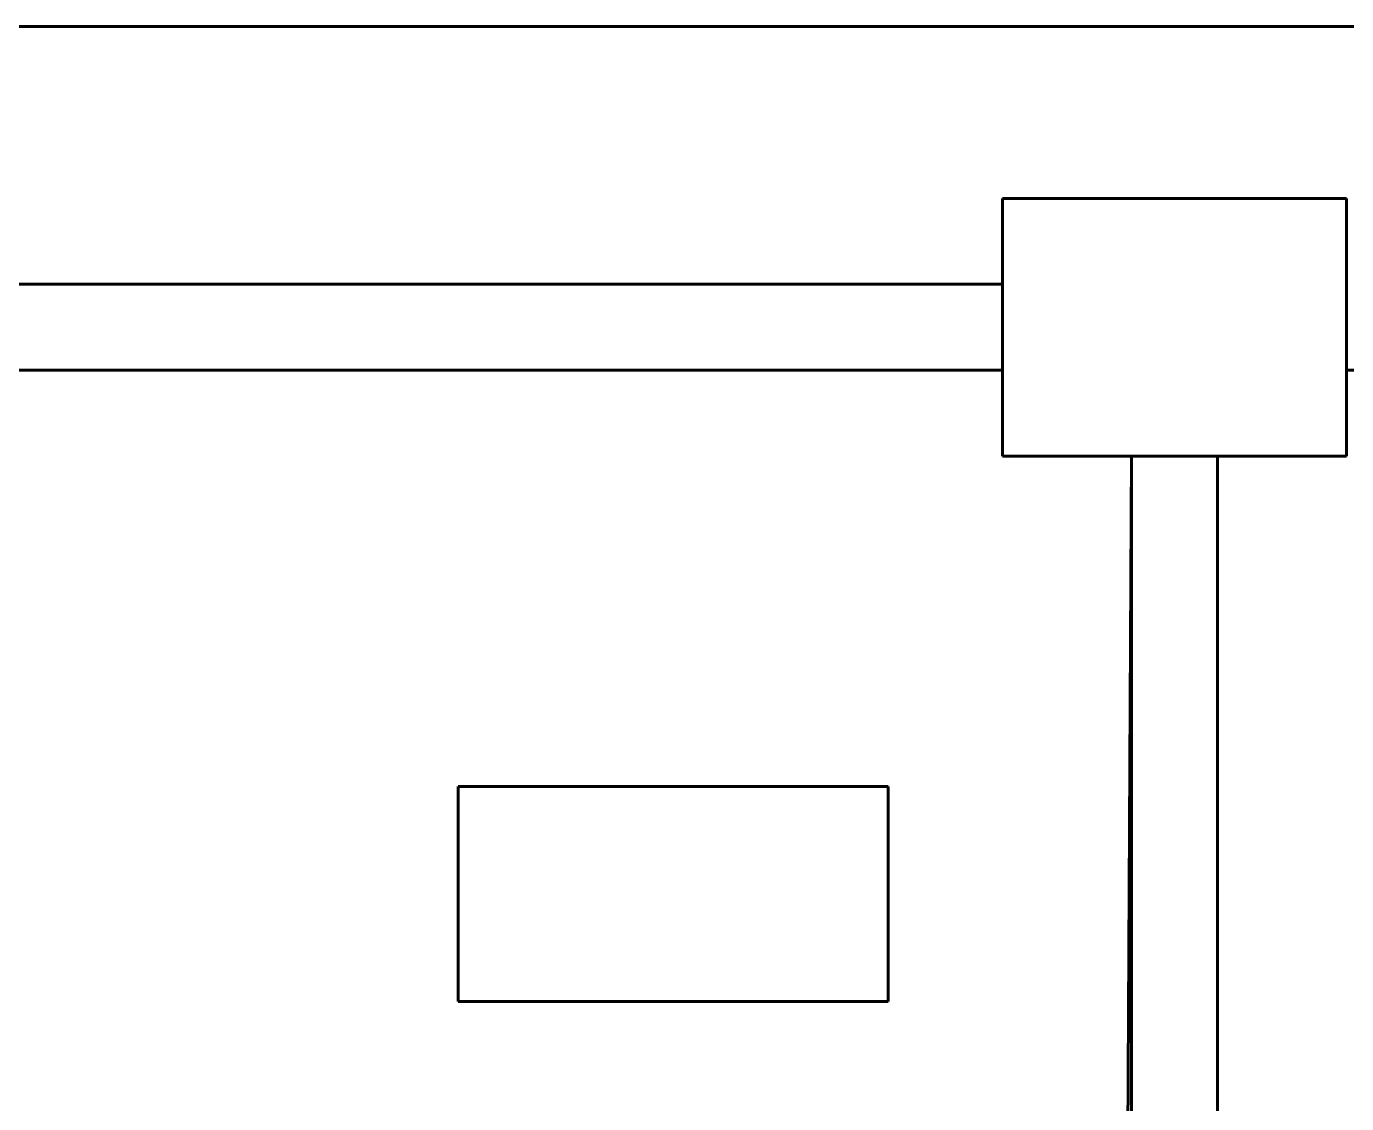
# Model space of a CAD drawing. Extents: x 0 to 297, y 0 to 292.
# Drawn here: x 114.66 to 122.34, y 104.02 to 110.29 of the extents above; entities that cross this region are included whole.
import ezdxf

# ---------------------------------------------------------------- set-up
doc = ezdxf.new("R2010")
doc.units = 0
doc.header["$MEASUREMENT"] = 0
doc.linetypes.add('K5LT_BASIC', pattern=[0])
doc.layers.add('Системный слой', color=7, linetype='Continuous')

# ---------------------------------------------------------------- blocks, each defined once
blk = doc.blocks.new('*U')
at = {"layer": 'Системный слой', "linetype": 'K5LT_BASIC', "lineweight": 60}
for p, q in [((122.3375, 109.2855), (120.3375, 109.2855)), ((120.3375, 109.2855), (120.3375, 107.7855)), ((122.3375, 107.7855), (122.3375, 109.2855)), ((120.3375, 107.7855), (122.3375, 107.7855)), ((119.6738, 105.8646), (117.1738, 105.8646)), ((117.1738, 105.8646), (117.1738, 104.6146)), ((119.6738, 104.6146), (119.6738, 105.8646)), ((117.1738, 104.6146), (119.6738, 104.6146))]:
    blk.add_line(p, q, dxfattribs=at)

msp = doc.modelspace()

# ---------------------------------------------------------------- linework, layer by layer
at = {"layer": 'Системный слой', "linetype": 'K5LT_BASIC', "lineweight": 60}
for p, q in [((136.3378, 110.2856), (90.8378, 110.2856)), ((122.3375, 109.2855), (120.3375, 109.2855)), ((120.3375, 107.7855), (120.3375, 109.2855)), ((120.3375, 109.2855), (120.3375, 107.7855)), ((120.3375, 109.2855), (122.3375, 109.2855)), ((122.3375, 109.2855), (122.3375, 107.7855)), ((122.3375, 109.2855), (122.3375, 107.7855)), ((114.3378, 108.7857), (120.3378, 108.7857)), ((120.3375, 108.2855), (114.3375, 108.2855)), ((128.3375, 108.2855), (122.3375, 108.2855)), ((122.3375, 107.7855), (120.3375, 107.7855)), ((120.3375, 107.7855), (122.3375, 107.7855)), ((120.3375, 107.7855), (122.3375, 107.7855)), ((121.5875, 107.7855), (120.8375, 107.7855)), ((121.0871, 107.7855), (121.0383, 98.6924)), ((121.0871, 107.7855), (121.0871, 102.3445)), ((121.5875, 107.7855), (121.5875, 96.2855)), ((121.8378, 107.786), (122.3375, 107.7855))]:
    msp.add_line(p, q, dxfattribs=at)

# ---------------------------------------------------------------- block references
at = {"layer": 'Системный слой'}
msp.add_blockref('*U', (0, 0), dxfattribs=at)
msp.add_blockref('*U', (0, 0), dxfattribs=at)
msp.add_blockref('*U', (0, 0), dxfattribs=at)
msp.add_blockref('*U', (0, 0), dxfattribs=at)
msp.add_blockref('*U', (0, 0), dxfattribs=at)
msp.add_blockref('*U', (0, 0), dxfattribs=at)
msp.add_blockref('*U', (0, 0), dxfattribs=at)
msp.add_blockref('*U', (0, 0), dxfattribs=at)
msp.add_blockref('*U', (0, 0), dxfattribs=at)
msp.add_blockref('*U', (0, 0), dxfattribs=at)
msp.add_blockref('*U', (0, 0), dxfattribs=at)
msp.add_blockref('*U', (0, 0), dxfattribs=at)
msp.add_blockref('*U', (0, 0), dxfattribs=at)
msp.add_blockref('*U', (0, 0), dxfattribs=at)
msp.add_blockref('*U', (0, 0), dxfattribs=at)
msp.add_blockref('*U', (0, 0), dxfattribs=at)
msp.add_blockref('*U', (0, 0), dxfattribs=at)
msp.add_blockref('*U', (0, 0), dxfattribs=at)
msp.add_blockref('*U', (0, 0), dxfattribs=at)
msp.add_blockref('*U', (0, 0), dxfattribs=at)
msp.add_blockref('*U', (0, 0), dxfattribs=at)
msp.add_blockref('*U', (0, 0), dxfattribs=at)
msp.add_blockref('*U', (0, 0), dxfattribs=at)
msp.add_blockref('*U', (0, 0), dxfattribs=at)
msp.add_blockref('*U', (0, 0), dxfattribs=at)
msp.add_blockref('*U', (0, 0), dxfattribs=at)
msp.add_blockref('*U', (0, 0), dxfattribs=at)
msp.add_blockref('*U', (0, 0), dxfattribs=at)
msp.add_blockref('*U', (0, 0), dxfattribs=at)
msp.add_blockref('*U', (0, 0), dxfattribs=at)
msp.add_blockref('*U', (0, 0), dxfattribs=at)
msp.add_blockref('*U', (0, 0), dxfattribs=at)
msp.add_blockref('*U', (0, 0), dxfattribs=at)
msp.add_blockref('*U', (0, 0), dxfattribs=at)
msp.add_blockref('*U', (0, 0), dxfattribs=at)
msp.add_blockref('*U', (0, 0), dxfattribs=at)
msp.add_blockref('*U', (0, 0), dxfattribs=at)
msp.add_blockref('*U', (0, 0), dxfattribs=at)
msp.add_blockref('*U', (0, 0), dxfattribs=at)
msp.add_blockref('*U', (0, 0), dxfattribs=at)
msp.add_blockref('*U', (0, 0), dxfattribs=at)
msp.add_blockref('*U', (0, 0), dxfattribs=at)
msp.add_blockref('*U', (0, 0), dxfattribs=at)
msp.add_blockref('*U', (0, 0), dxfattribs=at)
msp.add_blockref('*U', (0, 0), dxfattribs=at)
msp.add_blockref('*U', (0, 0), dxfattribs=at)
msp.add_blockref('*U', (0, 0), dxfattribs=at)
msp.add_blockref('*U', (0, 0), dxfattribs=at)
msp.add_blockref('*U', (0, 0), dxfattribs=at)
msp.add_blockref('*U', (0, 0), dxfattribs=at)
msp.add_blockref('*U', (0, 0), dxfattribs=at)
msp.add_blockref('*U', (0, 0), dxfattribs=at)
msp.add_blockref('*U', (0, 0), dxfattribs=at)
msp.add_blockref('*U', (0, 0), dxfattribs=at)
msp.add_blockref('*U', (0, 0), dxfattribs=at)
msp.add_blockref('*U', (0, 0), dxfattribs=at)
msp.add_blockref('*U', (0, 0), dxfattribs=at)
msp.add_blockref('*U', (0, 0), dxfattribs=at)
msp.add_blockref('*U', (0, 0), dxfattribs=at)
msp.add_blockref('*U', (0, 0), dxfattribs=at)
msp.add_blockref('*U', (0, 0), dxfattribs=at)
msp.add_blockref('*U', (0, 0), dxfattribs=at)
msp.add_blockref('*U', (0, 0), dxfattribs=at)
msp.add_blockref('*U', (0, 0), dxfattribs=at)
msp.add_blockref('*U', (0, 0), dxfattribs=at)
msp.add_blockref('*U', (0, 0), dxfattribs=at)
msp.add_blockref('*U', (0, 0), dxfattribs=at)
msp.add_blockref('*U', (0, 0), dxfattribs=at)
msp.add_blockref('*U', (0, 0), dxfattribs=at)
msp.add_blockref('*U', (0, 0), dxfattribs=at)
msp.add_blockref('*U', (0, 0), dxfattribs=at)
msp.add_blockref('*U', (0, 0), dxfattribs=at)
msp.add_blockref('*U', (0, 0), dxfattribs=at)
msp.add_blockref('*U', (0, 0), dxfattribs=at)
msp.add_blockref('*U', (0, 0), dxfattribs=at)
msp.add_blockref('*U', (0, 0), dxfattribs=at)
msp.add_blockref('*U', (0, 0), dxfattribs=at)
msp.add_blockref('*U', (0, 0), dxfattribs=at)
msp.add_blockref('*U', (0, 0), dxfattribs=at)
msp.add_blockref('*U', (0, 0), dxfattribs=at)
msp.add_blockref('*U', (0, 0), dxfattribs=at)
msp.add_blockref('*U', (0, 0), dxfattribs=at)
msp.add_blockref('*U', (0, 0), dxfattribs=at)
msp.add_blockref('*U', (0, 0), dxfattribs=at)
msp.add_blockref('*U', (0, 0), dxfattribs=at)
msp.add_blockref('*U', (0, 0), dxfattribs=at)
msp.add_blockref('*U', (0, 0), dxfattribs=at)
msp.add_blockref('*U', (0, 0), dxfattribs=at)
msp.add_blockref('*U', (0, 0), dxfattribs=at)
msp.add_blockref('*U', (0, 0), dxfattribs=at)
msp.add_blockref('*U', (0, 0), dxfattribs=at)
msp.add_blockref('*U', (0, 0), dxfattribs=at)
msp.add_blockref('*U', (0, 0), dxfattribs=at)
msp.add_blockref('*U', (0, 0), dxfattribs=at)
msp.add_blockref('*U', (0, 0), dxfattribs=at)
msp.add_blockref('*U', (0, 0), dxfattribs=at)
msp.add_blockref('*U', (0, 0), dxfattribs=at)
msp.add_blockref('*U', (0, 0), dxfattribs=at)
msp.add_blockref('*U', (0, 0), dxfattribs=at)
msp.add_blockref('*U', (0, 0), dxfattribs=at)
msp.add_blockref('*U', (0, 0), dxfattribs=at)
msp.add_blockref('*U', (0, 0), dxfattribs=at)
msp.add_blockref('*U', (0, 0), dxfattribs=at)
msp.add_blockref('*U', (0, 0), dxfattribs=at)
msp.add_blockref('*U', (0, 0), dxfattribs=at)
msp.add_blockref('*U', (0, 0), dxfattribs=at)
msp.add_blockref('*U', (0, 0), dxfattribs=at)
msp.add_blockref('*U', (0, 0), dxfattribs=at)
msp.add_blockref('*U', (0, 0), dxfattribs=at)
msp.add_blockref('*U', (0, 0), dxfattribs=at)
msp.add_blockref('*U', (0, 0), dxfattribs=at)
msp.add_blockref('*U', (0, 0), dxfattribs=at)
msp.add_blockref('*U', (0, 0), dxfattribs=at)
msp.add_blockref('*U', (0, 0), dxfattribs=at)
msp.add_blockref('*U', (0, 0), dxfattribs=at)
msp.add_blockref('*U', (0, 0), dxfattribs=at)
msp.add_blockref('*U', (0, 0), dxfattribs=at)
msp.add_blockref('*U', (0, 0), dxfattribs=at)
msp.add_blockref('*U', (0, 0), dxfattribs=at)
msp.add_blockref('*U', (0, 0), dxfattribs=at)
msp.add_blockref('*U', (0, 0), dxfattribs=at)
msp.add_blockref('*U', (0, 0), dxfattribs=at)
msp.add_blockref('*U', (0, 0), dxfattribs=at)
msp.add_blockref('*U', (0, 0), dxfattribs=at)
msp.add_blockref('*U', (0, 0), dxfattribs=at)
msp.add_blockref('*U', (0, 0), dxfattribs=at)
msp.add_blockref('*U', (0, 0), dxfattribs=at)
msp.add_blockref('*U', (0, 0), dxfattribs=at)
msp.add_blockref('*U', (0, 0), dxfattribs=at)
msp.add_blockref('*U', (0, 0), dxfattribs=at)
msp.add_blockref('*U', (0, 0), dxfattribs=at)
msp.add_blockref('*U', (0, 0), dxfattribs=at)
msp.add_blockref('*U', (0, 0), dxfattribs=at)
msp.add_blockref('*U', (0, 0), dxfattribs=at)
msp.add_blockref('*U', (0, 0), dxfattribs=at)
msp.add_blockref('*U', (0, 0), dxfattribs=at)
msp.add_blockref('*U', (0, 0), dxfattribs=at)
msp.add_blockref('*U', (0, 0), dxfattribs=at)
msp.add_blockref('*U', (0, 0), dxfattribs=at)
msp.add_blockref('*U', (0, 0), dxfattribs=at)
msp.add_blockref('*U', (0, 0), dxfattribs=at)
msp.add_blockref('*U', (0, 0), dxfattribs=at)
msp.add_blockref('*U', (0, 0), dxfattribs=at)
msp.add_blockref('*U', (0, 0), dxfattribs=at)
msp.add_blockref('*U', (0, 0), dxfattribs=at)
msp.add_blockref('*U', (0, 0), dxfattribs=at)
msp.add_blockref('*U', (0, 0), dxfattribs=at)
msp.add_blockref('*U', (0, 0), dxfattribs=at)
msp.add_blockref('*U', (0, 0), dxfattribs=at)
msp.add_blockref('*U', (0, 0), dxfattribs=at)
msp.add_blockref('*U', (0, 0), dxfattribs=at)
msp.add_blockref('*U', (0, 0), dxfattribs=at)
msp.add_blockref('*U', (0, 0), dxfattribs=at)
msp.add_blockref('*U', (0, 0), dxfattribs=at)
msp.add_blockref('*U', (0, 0), dxfattribs=at)
msp.add_blockref('*U', (0, 0), dxfattribs=at)
msp.add_blockref('*U', (0, 0), dxfattribs=at)
msp.add_blockref('*U', (0, 0), dxfattribs=at)
msp.add_blockref('*U', (0, 0), dxfattribs=at)
msp.add_blockref('*U', (0, 0), dxfattribs=at)
msp.add_blockref('*U', (0, 0), dxfattribs=at)
msp.add_blockref('*U', (0, 0), dxfattribs=at)
msp.add_blockref('*U', (0, 0), dxfattribs=at)
msp.add_blockref('*U', (0, 0), dxfattribs=at)
msp.add_blockref('*U', (0, 0), dxfattribs=at)
msp.add_blockref('*U', (0, 0), dxfattribs=at)
msp.add_blockref('*U', (0, 0), dxfattribs=at)
msp.add_blockref('*U', (0, 0), dxfattribs=at)
msp.add_blockref('*U', (0, 0), dxfattribs=at)
msp.add_blockref('*U', (0, 0), dxfattribs=at)
msp.add_blockref('*U', (0, 0), dxfattribs=at)
msp.add_blockref('*U', (0, 0), dxfattribs=at)
msp.add_blockref('*U', (0, 0), dxfattribs=at)
msp.add_blockref('*U', (0, 0), dxfattribs=at)
msp.add_blockref('*U', (0, 0), dxfattribs=at)
msp.add_blockref('*U', (0, 0), dxfattribs=at)
msp.add_blockref('*U', (0, 0), dxfattribs=at)
msp.add_blockref('*U', (0, 0), dxfattribs=at)
msp.add_blockref('*U', (0, 0), dxfattribs=at)
msp.add_blockref('*U', (0, 0), dxfattribs=at)
msp.add_blockref('*U', (0, 0), dxfattribs=at)
msp.add_blockref('*U', (0, 0), dxfattribs=at)
msp.add_blockref('*U', (0, 0), dxfattribs=at)
msp.add_blockref('*U', (0, 0), dxfattribs=at)
msp.add_blockref('*U', (0, 0), dxfattribs=at)
msp.add_blockref('*U', (0, 0), dxfattribs=at)
msp.add_blockref('*U', (0, 0), dxfattribs=at)
msp.add_blockref('*U', (0, 0), dxfattribs=at)
msp.add_blockref('*U', (0, 0), dxfattribs=at)
msp.add_blockref('*U', (0, 0), dxfattribs=at)
msp.add_blockref('*U', (0, 0), dxfattribs=at)
msp.add_blockref('*U', (0, 0), dxfattribs=at)
msp.add_blockref('*U', (0, 0), dxfattribs=at)
msp.add_blockref('*U', (0, 0), dxfattribs=at)
msp.add_blockref('*U', (0, 0), dxfattribs=at)
msp.add_blockref('*U', (0, 0), dxfattribs=at)
msp.add_blockref('*U', (0, 0), dxfattribs=at)
msp.add_blockref('*U', (0, 0), dxfattribs=at)
msp.add_blockref('*U', (0, 0), dxfattribs=at)
msp.add_blockref('*U', (0, 0), dxfattribs=at)
msp.add_blockref('*U', (0, 0), dxfattribs=at)
msp.add_blockref('*U', (0, 0), dxfattribs=at)
msp.add_blockref('*U', (0, 0), dxfattribs=at)
msp.add_blockref('*U', (0, 0), dxfattribs=at)
msp.add_blockref('*U', (0, 0), dxfattribs=at)
msp.add_blockref('*U', (0, 0), dxfattribs=at)
msp.add_blockref('*U', (0, 0), dxfattribs=at)
msp.add_blockref('*U', (0, 0), dxfattribs=at)
msp.add_blockref('*U', (0, 0), dxfattribs=at)
msp.add_blockref('*U', (0, 0), dxfattribs=at)
msp.add_blockref('*U', (0, 0), dxfattribs=at)
msp.add_blockref('*U', (0, 0), dxfattribs=at)
msp.add_blockref('*U', (0, 0), dxfattribs=at)
msp.add_blockref('*U', (0, 0), dxfattribs=at)
msp.add_blockref('*U', (0, 0), dxfattribs=at)
msp.add_blockref('*U', (0, 0), dxfattribs=at)
msp.add_blockref('*U', (0, 0), dxfattribs=at)
msp.add_blockref('*U', (0, 0), dxfattribs=at)
msp.add_blockref('*U', (0, 0), dxfattribs=at)
msp.add_blockref('*U', (0, 0), dxfattribs=at)
msp.add_blockref('*U', (0, 0), dxfattribs=at)
msp.add_blockref('*U', (0, 0), dxfattribs=at)
msp.add_blockref('*U', (0, 0), dxfattribs=at)
msp.add_blockref('*U', (0, 0), dxfattribs=at)
msp.add_blockref('*U', (0, 0), dxfattribs=at)
msp.add_blockref('*U', (0, 0), dxfattribs=at)
msp.add_blockref('*U', (0, 0), dxfattribs=at)
msp.add_blockref('*U', (0, 0), dxfattribs=at)
msp.add_blockref('*U', (0, 0), dxfattribs=at)
msp.add_blockref('*U', (0, 0), dxfattribs=at)
msp.add_blockref('*U', (0, 0), dxfattribs=at)
msp.add_blockref('*U', (0, 0), dxfattribs=at)
msp.add_blockref('*U', (0, 0), dxfattribs=at)
msp.add_blockref('*U', (0, 0), dxfattribs=at)
msp.add_blockref('*U', (0, 0), dxfattribs=at)
msp.add_blockref('*U', (0, 0), dxfattribs=at)
msp.add_blockref('*U', (0, 0), dxfattribs=at)
msp.add_blockref('*U', (0, 0), dxfattribs=at)
msp.add_blockref('*U', (0, 0), dxfattribs=at)
msp.add_blockref('*U', (0, 0), dxfattribs=at)
msp.add_blockref('*U', (0, 0), dxfattribs=at)
msp.add_blockref('*U', (0, 0), dxfattribs=at)
msp.add_blockref('*U', (0, 0), dxfattribs=at)
msp.add_blockref('*U', (0, 0), dxfattribs=at)
msp.add_blockref('*U', (0, 0), dxfattribs=at)
msp.add_blockref('*U', (0, 0), dxfattribs=at)
msp.add_blockref('*U', (0, 0), dxfattribs=at)
msp.add_blockref('*U', (0, 0), dxfattribs=at)
msp.add_blockref('*U', (0, 0), dxfattribs=at)
msp.add_blockref('*U', (0, 0), dxfattribs=at)
msp.add_blockref('*U', (0, 0), dxfattribs=at)
msp.add_blockref('*U', (0, 0), dxfattribs=at)
msp.add_blockref('*U', (0, 0), dxfattribs=at)
msp.add_blockref('*U', (0, 0), dxfattribs=at)
msp.add_blockref('*U', (0, 0), dxfattribs=at)
msp.add_blockref('*U', (0, 0), dxfattribs=at)
msp.add_blockref('*U', (0, 0), dxfattribs=at)
msp.add_blockref('*U', (0, 0), dxfattribs=at)
msp.add_blockref('*U', (0, 0), dxfattribs=at)
msp.add_blockref('*U', (0, 0), dxfattribs=at)
msp.add_blockref('*U', (0, 0), dxfattribs=at)
msp.add_blockref('*U', (0, 0), dxfattribs=at)
msp.add_blockref('*U', (0, 0), dxfattribs=at)
msp.add_blockref('*U', (0, 0), dxfattribs=at)
msp.add_blockref('*U', (0, 0), dxfattribs=at)
msp.add_blockref('*U', (0, 0), dxfattribs=at)
msp.add_blockref('*U', (0, 0), dxfattribs=at)
msp.add_blockref('*U', (0, 0), dxfattribs=at)
msp.add_blockref('*U', (0, 0), dxfattribs=at)
msp.add_blockref('*U', (0, 0), dxfattribs=at)
msp.add_blockref('*U', (0, 0), dxfattribs=at)
msp.add_blockref('*U', (0, 0), dxfattribs=at)
msp.add_blockref('*U', (0, 0), dxfattribs=at)
msp.add_blockref('*U', (0, 0), dxfattribs=at)
msp.add_blockref('*U', (0, 0), dxfattribs=at)
msp.add_blockref('*U', (0, 0), dxfattribs=at)
msp.add_blockref('*U', (0, 0), dxfattribs=at)
msp.add_blockref('*U', (0, 0), dxfattribs=at)
msp.add_blockref('*U', (0, 0), dxfattribs=at)
msp.add_blockref('*U', (0, 0), dxfattribs=at)
msp.add_blockref('*U', (0, 0), dxfattribs=at)
msp.add_blockref('*U', (0, 0), dxfattribs=at)
msp.add_blockref('*U', (0, 0), dxfattribs=at)
msp.add_blockref('*U', (0, 0), dxfattribs=at)
msp.add_blockref('*U', (0, 0), dxfattribs=at)
msp.add_blockref('*U', (0, 0), dxfattribs=at)
msp.add_blockref('*U', (0, 0), dxfattribs=at)
msp.add_blockref('*U', (0, 0), dxfattribs=at)
msp.add_blockref('*U', (0, 0), dxfattribs=at)
msp.add_blockref('*U', (0, 0), dxfattribs=at)
msp.add_blockref('*U', (0, 0), dxfattribs=at)
msp.add_blockref('*U', (0, 0), dxfattribs=at)
msp.add_blockref('*U', (0, 0), dxfattribs=at)
msp.add_blockref('*U', (0, 0), dxfattribs=at)
msp.add_blockref('*U', (0, 0), dxfattribs=at)
msp.add_blockref('*U', (0, 0), dxfattribs=at)
msp.add_blockref('*U', (0, 0), dxfattribs=at)
msp.add_blockref('*U', (0, 0), dxfattribs=at)
msp.add_blockref('*U', (0, 0), dxfattribs=at)
msp.add_blockref('*U', (0, 0), dxfattribs=at)
msp.add_blockref('*U', (0, 0), dxfattribs=at)
msp.add_blockref('*U', (0, 0), dxfattribs=at)
msp.add_blockref('*U', (0, 0), dxfattribs=at)
msp.add_blockref('*U', (0, 0), dxfattribs=at)
msp.add_blockref('*U', (0, 0), dxfattribs=at)
msp.add_blockref('*U', (0, 0), dxfattribs=at)
msp.add_blockref('*U', (0, 0), dxfattribs=at)
msp.add_blockref('*U', (0, 0), dxfattribs=at)
msp.add_blockref('*U', (0, 0), dxfattribs=at)
msp.add_blockref('*U', (0, 0), dxfattribs=at)
msp.add_blockref('*U', (0, 0), dxfattribs=at)
msp.add_blockref('*U', (0, 0), dxfattribs=at)
msp.add_blockref('*U', (0, 0), dxfattribs=at)
msp.add_blockref('*U', (0, 0), dxfattribs=at)
msp.add_blockref('*U', (0, 0), dxfattribs=at)
msp.add_blockref('*U', (0, 0), dxfattribs=at)
msp.add_blockref('*U', (0, 0), dxfattribs=at)
msp.add_blockref('*U', (0, 0), dxfattribs=at)
msp.add_blockref('*U', (0, 0), dxfattribs=at)
msp.add_blockref('*U', (0, 0), dxfattribs=at)
msp.add_blockref('*U', (0, 0), dxfattribs=at)
msp.add_blockref('*U', (0, 0), dxfattribs=at)
msp.add_blockref('*U', (0, 0), dxfattribs=at)
msp.add_blockref('*U', (0, 0), dxfattribs=at)
msp.add_blockref('*U', (0, 0), dxfattribs=at)
msp.add_blockref('*U', (0, 0), dxfattribs=at)
msp.add_blockref('*U', (0, 0), dxfattribs=at)
msp.add_blockref('*U', (0, 0), dxfattribs=at)
msp.add_blockref('*U', (0, 0), dxfattribs=at)
msp.add_blockref('*U', (0, 0), dxfattribs=at)
msp.add_blockref('*U', (0, 0), dxfattribs=at)
msp.add_blockref('*U', (0, 0), dxfattribs=at)
msp.add_blockref('*U', (0, 0), dxfattribs=at)
msp.add_blockref('*U', (0, 0), dxfattribs=at)
msp.add_blockref('*U', (0, 0), dxfattribs=at)
msp.add_blockref('*U', (0, 0), dxfattribs=at)
msp.add_blockref('*U', (0, 0), dxfattribs=at)
msp.add_blockref('*U', (0, 0), dxfattribs=at)
msp.add_blockref('*U', (0, 0), dxfattribs=at)
msp.add_blockref('*U', (0, 0), dxfattribs=at)
msp.add_blockref('*U', (0, 0), dxfattribs=at)
msp.add_blockref('*U', (0, 0), dxfattribs=at)
msp.add_blockref('*U', (0, 0), dxfattribs=at)
msp.add_blockref('*U', (0, 0), dxfattribs=at)
msp.add_blockref('*U', (0, 0), dxfattribs=at)
msp.add_blockref('*U', (0, 0), dxfattribs=at)
msp.add_blockref('*U', (0, 0), dxfattribs=at)
msp.add_blockref('*U', (0, 0), dxfattribs=at)
msp.add_blockref('*U', (0, 0), dxfattribs=at)
msp.add_blockref('*U', (0, 0), dxfattribs=at)
msp.add_blockref('*U', (0, 0), dxfattribs=at)
msp.add_blockref('*U', (0, 0), dxfattribs=at)
msp.add_blockref('*U', (0, 0), dxfattribs=at)
msp.add_blockref('*U', (0, 0), dxfattribs=at)
msp.add_blockref('*U', (0, 0), dxfattribs=at)
msp.add_blockref('*U', (0, 0), dxfattribs=at)
msp.add_blockref('*U', (0, 0), dxfattribs=at)
msp.add_blockref('*U', (0, 0), dxfattribs=at)
msp.add_blockref('*U', (0, 0), dxfattribs=at)
msp.add_blockref('*U', (0, 0), dxfattribs=at)
msp.add_blockref('*U', (0, 0), dxfattribs=at)
msp.add_blockref('*U', (0, 0), dxfattribs=at)
msp.add_blockref('*U', (0, 0), dxfattribs=at)
msp.add_blockref('*U', (0, 0), dxfattribs=at)
msp.add_blockref('*U', (0, 0), dxfattribs=at)
msp.add_blockref('*U', (0, 0), dxfattribs=at)
msp.add_blockref('*U', (0, 0), dxfattribs=at)
msp.add_blockref('*U', (0, 0), dxfattribs=at)
msp.add_blockref('*U', (0, 0), dxfattribs=at)
msp.add_blockref('*U', (0, 0), dxfattribs=at)
msp.add_blockref('*U', (0, 0), dxfattribs=at)
msp.add_blockref('*U', (0, 0), dxfattribs=at)
msp.add_blockref('*U', (0, 0), dxfattribs=at)
msp.add_blockref('*U', (0, 0), dxfattribs=at)
msp.add_blockref('*U', (0, 0), dxfattribs=at)
msp.add_blockref('*U', (0, 0), dxfattribs=at)
msp.add_blockref('*U', (0, 0), dxfattribs=at)
msp.add_blockref('*U', (0, 0), dxfattribs=at)
msp.add_blockref('*U', (0, 0), dxfattribs=at)
msp.add_blockref('*U', (0, 0), dxfattribs=at)
msp.add_blockref('*U', (0, 0), dxfattribs=at)
msp.add_blockref('*U', (0, 0), dxfattribs=at)
msp.add_blockref('*U', (0, 0), dxfattribs=at)
msp.add_blockref('*U', (0, 0), dxfattribs=at)
msp.add_blockref('*U', (0, 0), dxfattribs=at)
msp.add_blockref('*U', (0, 0), dxfattribs=at)
msp.add_blockref('*U', (0, 0), dxfattribs=at)
msp.add_blockref('*U', (0, 0), dxfattribs=at)
msp.add_blockref('*U', (0, 0), dxfattribs=at)
msp.add_blockref('*U', (0, 0), dxfattribs=at)
msp.add_blockref('*U', (0, 0), dxfattribs=at)
msp.add_blockref('*U', (0, 0), dxfattribs=at)
msp.add_blockref('*U', (0, 0), dxfattribs=at)
msp.add_blockref('*U', (0, 0), dxfattribs=at)
msp.add_blockref('*U', (0, 0), dxfattribs=at)
msp.add_blockref('*U', (0, 0), dxfattribs=at)
msp.add_blockref('*U', (0, 0), dxfattribs=at)
msp.add_blockref('*U', (0, 0), dxfattribs=at)
msp.add_blockref('*U', (0, 0), dxfattribs=at)
msp.add_blockref('*U', (0, 0), dxfattribs=at)
msp.add_blockref('*U', (0, 0), dxfattribs=at)
msp.add_blockref('*U', (0, 0), dxfattribs=at)
msp.add_blockref('*U', (0, 0), dxfattribs=at)
msp.add_blockref('*U', (0, 0), dxfattribs=at)
msp.add_blockref('*U', (0, 0), dxfattribs=at)
msp.add_blockref('*U', (0, 0), dxfattribs=at)
msp.add_blockref('*U', (0, 0), dxfattribs=at)
msp.add_blockref('*U', (0, 0), dxfattribs=at)
msp.add_blockref('*U', (0, 0), dxfattribs=at)
msp.add_blockref('*U', (0, 0), dxfattribs=at)
msp.add_blockref('*U', (0, 0), dxfattribs=at)
msp.add_blockref('*U', (0, 0), dxfattribs=at)
msp.add_blockref('*U', (0, 0), dxfattribs=at)
msp.add_blockref('*U', (0, 0), dxfattribs=at)
msp.add_blockref('*U', (0, 0), dxfattribs=at)
msp.add_blockref('*U', (0, 0), dxfattribs=at)
msp.add_blockref('*U', (0, 0), dxfattribs=at)
msp.add_blockref('*U', (0, 0), dxfattribs=at)
msp.add_blockref('*U', (0, 0), dxfattribs=at)
msp.add_blockref('*U', (0, 0), dxfattribs=at)
msp.add_blockref('*U', (0, 0), dxfattribs=at)

doc.saveas('drawing.dxf')
